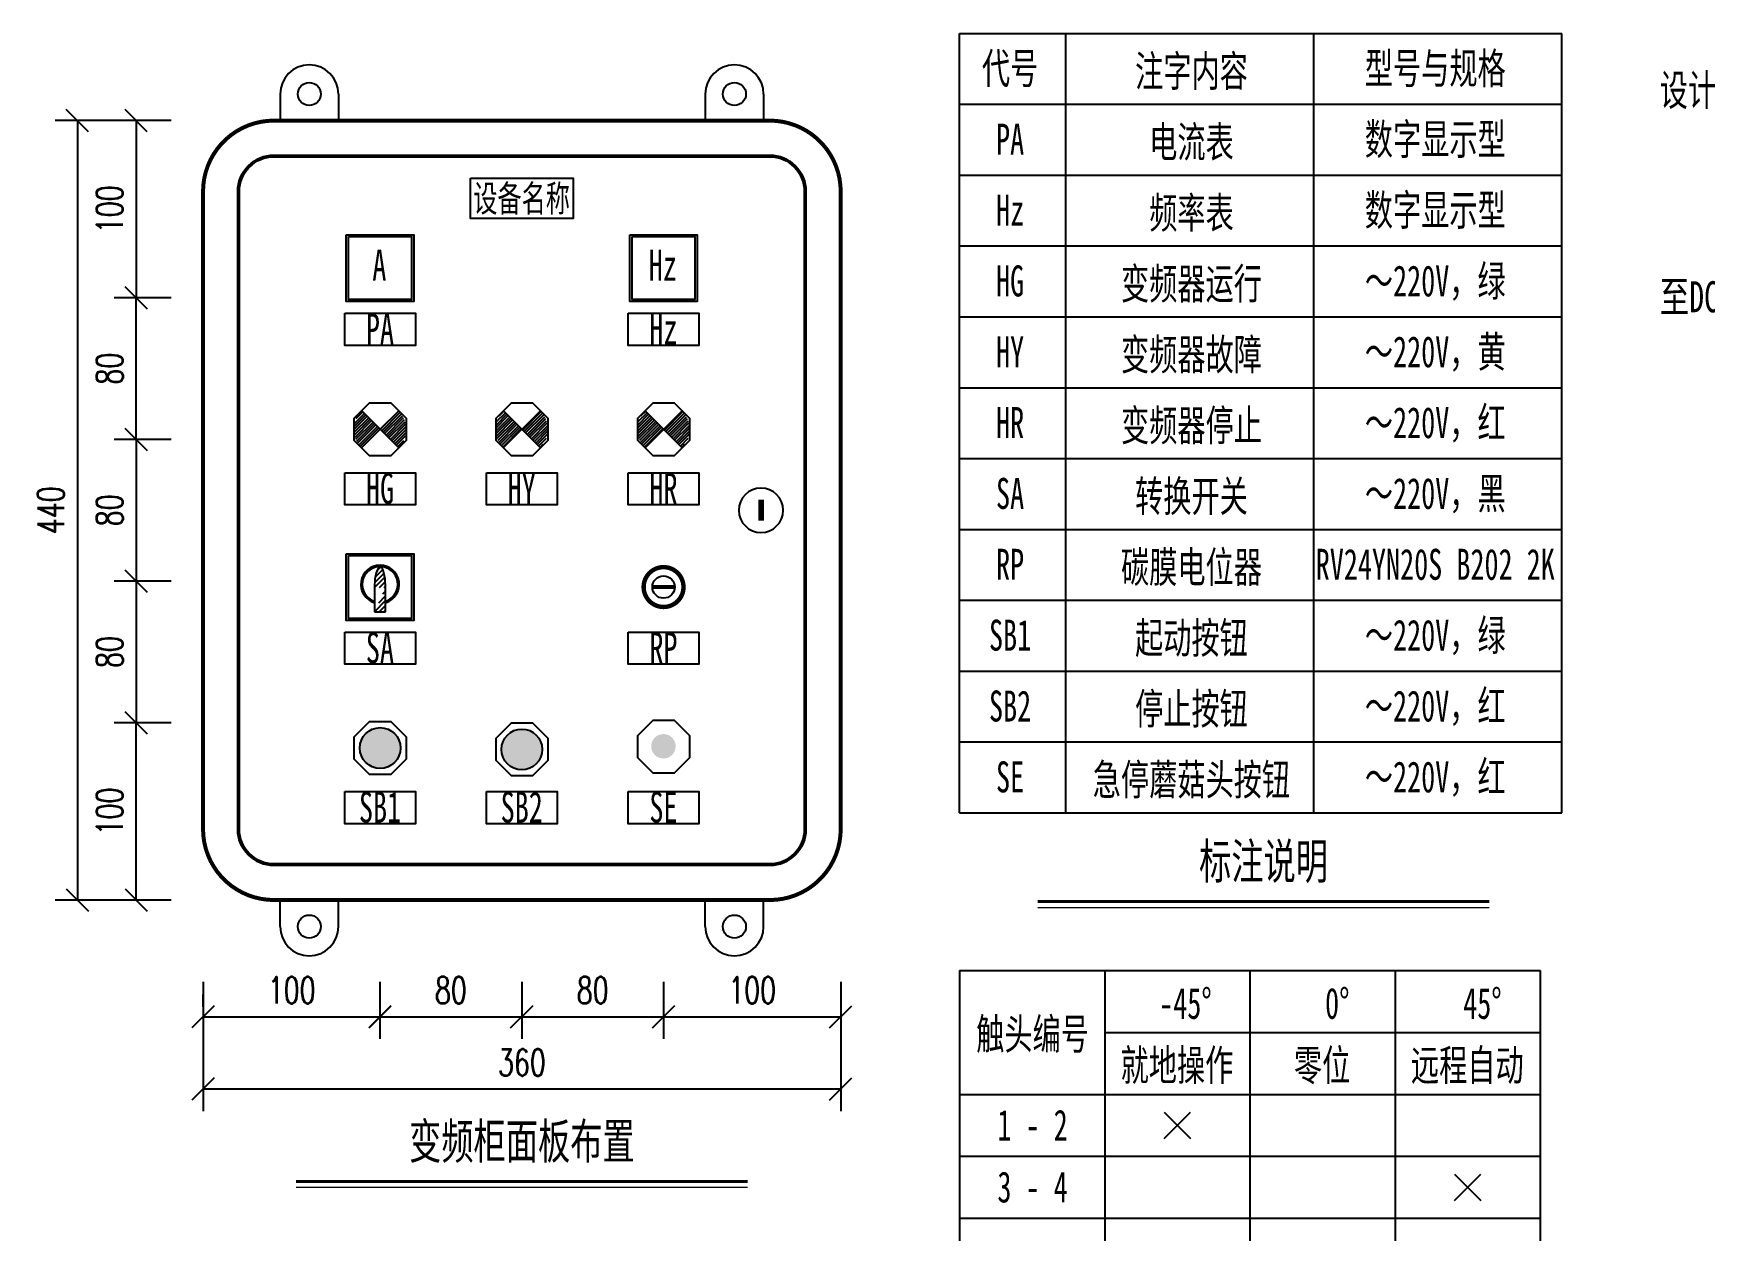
# Model space of a CAD drawing. Header units: millimetres. Extents: x 257344 to 1270023, y 272924 to 540726.
# Drawn here: x 510657 to 529526, y 464473 to 477990 of the extents above; entities that cross this region are included whole.
import ezdxf
from ezdxf.enums import TextEntityAlignment as Align

# ---------------------------------------------------------------- set-up
doc = ezdxf.new("R2010")
doc.units = ezdxf.units.MM
doc.linetypes.add('接地线', pattern=[1460, 500, 500, -200, 60, -200])
for name, color, linetype in [('1', 7, 'Continuous'), ('4', 1, 'Continuous'), ('文字', 7, 'Continuous'), ('标注-照明', 7, 'Continuous'), ('电气-接地设计-接地线', 3, '接地线')]:
    doc.layers.add(name, color=color, linetype=linetype)
doc.layers.add('CAXA0层', color=7, linetype='Continuous', lineweight=25)
doc.layers.add('SW', color=8, linetype='Continuous', lineweight=20)
doc.styles.add('DIM_FONT', font='txt.shx', dxfattribs={"width": 0.7, "bigfont": 'hzdx.shx'})
doc.styles.add('标准', font='', dxfattribs={"width": 0.667})
doc.styles.get('标准').set_extended_font_data('NSimSun')
doc.dimstyles.new('副本 DIM20', dxfattribs={"dimtxt": 300, "dimasz": 2, "dimexe": 250, "dimexo": 300, "dimgap": 150, "dimtad": 1, "dimdec": 4, "dimlfac": 0.05, "dimzin": 0, "dimdsep": 46, "dimtxsty": 'DIM_FONT', "dimblk1": '_DIMX', "dimblk2": '_DIMX', "dimsah": 1, "dimcen": 0.09, "dimadec": 0, "dimazin": 0, "dimtfac": 1, "dimtdec": 4, "dimtix": 1, "dimtmove": 2, "dimatfit": 3, "dimldrblk": '_DIMX', "dimfxl": 250, "dimtolj": 1, "dimtzin": 0, "dimarcsym": 0})

# ---------------------------------------------------------------- blocks, each defined once
blk = doc.blocks.new('_Oblique')
at = {"color": 0, "linetype": 'ByBlock', "lineweight": -2}
blk.add_line((-0.5, -0.5), (0.5, 0.5), dxfattribs=at)
blk = doc.blocks.new('*D70')
at = {"layer": '1', "color": 3, "linetype": 'ByBlock', "lineweight": -2}
for p, q in [((512213, 473405), (511567, 473405)), ((511817, 473405), (511817, 471805)), ((512213, 471805), (511567, 471805))]:
    blk.add_line(p, q, dxfattribs=at)
at = {"layer": 'Defpoints', "color": 0, "linetype": 'ByBlock'}
for p in [(512513, 473405), (511817, 471805), (512513, 471805)]:
    blk.add_point(p, dxfattribs=at)
at = {"layer": '1', "color": 3, "linetype": 'ByBlock', "lineweight": -2, "xscale": 250, "yscale": 250, "zscale": 250}
for p, rotation in [((511817, 473405), 90), ((511817, 471805), 270)]:
    blk.add_blockref('_Oblique', p, dxfattribs=dict(at, rotation=rotation))
at = {"layer": '1', "color": 7, "linetype": 'ByBlock', "insert": (511517, 472605), "char_height": 300, "attachment_point": 5, "rotation": 90, "style": 'DIM_FONT'}
blk.add_mtext('\\A1;80', dxfattribs=at)
blk = doc.blocks.new('_DIMX')
blk.add_line((-150, 0), (150, 0))
at = {"const_width": 50}
blk.add_lwpolyline([(-70, -70), (70, 70)], dxfattribs=at)
blk = doc.blocks.new('*D71')
at = {"layer": '1', "color": 3, "linetype": 'ByBlock', "lineweight": -2}
for p, q in [((511890, 477005), (510903, 477005)), ((511153, 477005), (511153, 468205)), ((511890, 468205), (510903, 468205))]:
    blk.add_line(p, q, dxfattribs=at)
at = {"layer": 'Defpoints', "color": 0, "linetype": 'ByBlock'}
for p in [(512190, 477005), (511153, 468205), (512190, 468205)]:
    blk.add_point(p, dxfattribs=at)
at = {"layer": '1', "color": 3, "linetype": 'ByBlock', "lineweight": -2, "xscale": 250, "yscale": 250, "zscale": 250}
for p, rotation in [((511153, 477005), 90), ((511153, 468205), 270)]:
    blk.add_blockref('_Oblique', p, dxfattribs=dict(at, rotation=rotation))
at = {"layer": '1', "color": 7, "linetype": 'ByBlock', "insert": (510853, 472605), "char_height": 300, "attachment_point": 5, "rotation": 90, "style": 'DIM_FONT'}
blk.add_mtext('\\A1;440', dxfattribs=at)
blk = doc.blocks.new('*D72')
at = {"layer": '1', "color": 3, "linetype": 'ByBlock', "lineweight": -2}
for p, q in [((512213, 477005), (511567, 477005)), ((511817, 477005), (511817, 475005)), ((512213, 475005), (511567, 475005))]:
    blk.add_line(p, q, dxfattribs=at)
at = {"layer": 'Defpoints', "color": 0, "linetype": 'ByBlock'}
for p in [(512513, 477005), (511817, 475005), (512513, 475005)]:
    blk.add_point(p, dxfattribs=at)
at = {"layer": '1', "color": 3, "linetype": 'ByBlock', "lineweight": -2, "xscale": 250, "yscale": 250, "zscale": 250}
for p, rotation in [((511817, 477005), 90), ((511817, 475005), 270)]:
    blk.add_blockref('_Oblique', p, dxfattribs=dict(at, rotation=rotation))
at = {"layer": '1', "color": 7, "linetype": 'ByBlock', "insert": (511517, 476005), "char_height": 300, "attachment_point": 5, "rotation": 90, "style": 'DIM_FONT'}
blk.add_mtext('\\A1;100', dxfattribs=at)
blk = doc.blocks.new('*D73')
at = {"layer": '1', "color": 3, "linetype": 'ByBlock', "lineweight": -2}
for p, q in [((512058, 475005), (511567, 475005)), ((511817, 473405), (511817, 475005)), ((511996, 473405), (511567, 473405))]:
    blk.add_line(p, q, dxfattribs=at)
at = {"layer": 'Defpoints', "color": 0, "linetype": 'ByBlock'}
for p in [(511817, 475005), (512358, 475005), (512296, 473405)]:
    blk.add_point(p, dxfattribs=at)
at = {"layer": '1', "color": 3, "linetype": 'ByBlock', "lineweight": -2, "xscale": 250, "yscale": 250, "zscale": 250}
for p, rotation in [((511817, 475005), 90), ((511817, 473405), 270)]:
    blk.add_blockref('_Oblique', p, dxfattribs=dict(at, rotation=rotation))
at = {"layer": '1', "color": 7, "linetype": 'ByBlock', "insert": (511517, 474205), "char_height": 300, "attachment_point": 5, "rotation": 90, "style": 'DIM_FONT'}
blk.add_mtext('\\A1;80', dxfattribs=at)
blk = doc.blocks.new('*D74')
at = {"layer": '1', "color": 3, "linetype": 'ByBlock', "lineweight": -2}
for p, q in [((516170, 467283), (516170, 466637)), ((517772, 467283), (517772, 466637)), ((516170, 466887), (517772, 466887))]:
    blk.add_line(p, q, dxfattribs=at)
at = {"layer": 'Defpoints', "color": 0, "linetype": 'ByBlock'}
for p in [(516170, 467583), (517772, 467583), (517772, 466887)]:
    blk.add_point(p, dxfattribs=at)
at = {"layer": '1', "color": 3, "linetype": 'ByBlock', "lineweight": -2, "xscale": 250, "yscale": 250, "zscale": 250, "rotation": 180}
blk.add_blockref('_Oblique', (516170, 466887), dxfattribs=at)
at = {"layer": '1', "color": 3, "linetype": 'ByBlock', "lineweight": -2, "xscale": 250, "yscale": 250, "zscale": 250}
blk.add_blockref('_Oblique', (517772, 466887), dxfattribs=at)
at = {"layer": '1', "color": 7, "linetype": 'ByBlock', "insert": (516971, 467187), "char_height": 300, "attachment_point": 5, "style": 'DIM_FONT'}
blk.add_mtext('\\A1;80', dxfattribs=at)
blk = doc.blocks.new('*D75')
at = {"layer": '1', "color": 3, "linetype": 'ByBlock', "lineweight": -2}
for p, q in [((517772, 467283), (517772, 466637)), ((519772, 467283), (519772, 466637)), ((517772, 466887), (519772, 466887))]:
    blk.add_line(p, q, dxfattribs=at)
at = {"layer": 'Defpoints', "color": 0, "linetype": 'ByBlock'}
for p in [(517772, 467583), (519772, 467583), (519772, 466887)]:
    blk.add_point(p, dxfattribs=at)
at = {"layer": '1', "color": 3, "linetype": 'ByBlock', "lineweight": -2, "xscale": 250, "yscale": 250, "zscale": 250, "rotation": 180}
blk.add_blockref('_Oblique', (517772, 466887), dxfattribs=at)
at = {"layer": '1', "color": 3, "linetype": 'ByBlock', "lineweight": -2, "xscale": 250, "yscale": 250, "zscale": 250}
blk.add_blockref('_Oblique', (519772, 466887), dxfattribs=at)
at = {"layer": '1', "color": 7, "linetype": 'ByBlock', "insert": (518772, 467187), "char_height": 300, "attachment_point": 5, "style": 'DIM_FONT'}
blk.add_mtext('\\A1;100', dxfattribs=at)
blk = doc.blocks.new('*D76')
at = {"layer": '1', "color": 3, "linetype": 'ByBlock', "lineweight": -2}
for p, q in [((512572, 467283), (512572, 465822)), ((519772, 467283), (519772, 465822)), ((512572, 466072), (519772, 466072))]:
    blk.add_line(p, q, dxfattribs=at)
at = {"layer": 'Defpoints', "color": 0, "linetype": 'ByBlock'}
for p in [(512572, 467583), (519772, 467583), (519772, 466072)]:
    blk.add_point(p, dxfattribs=at)
at = {"layer": '1', "color": 3, "linetype": 'ByBlock', "lineweight": -2, "xscale": 250, "yscale": 250, "zscale": 250, "rotation": 180}
blk.add_blockref('_Oblique', (512572, 466072), dxfattribs=at)
at = {"layer": '1', "color": 3, "linetype": 'ByBlock', "lineweight": -2, "xscale": 250, "yscale": 250, "zscale": 250}
blk.add_blockref('_Oblique', (519772, 466072), dxfattribs=at)
at = {"layer": '1', "color": 7, "linetype": 'ByBlock', "insert": (516172, 466372), "char_height": 300, "attachment_point": 5, "style": 'DIM_FONT'}
blk.add_mtext('\\A1;360', dxfattribs=at)
blk = doc.blocks.new('*D77')
at = {"layer": '1', "color": 3, "linetype": 'ByBlock', "lineweight": -2}
for p, q in [((512213, 470205), (511567, 470205)), ((511817, 468205), (511817, 470205)), ((512213, 468205), (511567, 468205))]:
    blk.add_line(p, q, dxfattribs=at)
at = {"layer": 'Defpoints', "color": 0, "linetype": 'ByBlock'}
for p in [(511817, 470205), (512513, 470205), (512513, 468205)]:
    blk.add_point(p, dxfattribs=at)
at = {"layer": '1', "color": 3, "linetype": 'ByBlock', "lineweight": -2, "xscale": 250, "yscale": 250, "zscale": 250}
for p, rotation in [((511817, 470205), 90), ((511817, 468205), 270)]:
    blk.add_blockref('_Oblique', p, dxfattribs=dict(at, rotation=rotation))
at = {"layer": '1', "color": 7, "linetype": 'ByBlock', "insert": (511517, 469205), "char_height": 300, "attachment_point": 5, "rotation": 90, "style": 'DIM_FONT'}
blk.add_mtext('\\A1;100', dxfattribs=at)
blk = doc.blocks.new('*D78')
at = {"layer": '1', "color": 3, "linetype": 'ByBlock', "lineweight": -2}
for p, q in [((511996, 471805), (511567, 471805)), ((511817, 471805), (511817, 470205)), ((512058, 470205), (511567, 470205))]:
    blk.add_line(p, q, dxfattribs=at)
at = {"layer": 'Defpoints', "color": 0, "linetype": 'ByBlock'}
for p in [(512296, 471805), (511817, 470205), (512358, 470205)]:
    blk.add_point(p, dxfattribs=at)
at = {"layer": '1', "color": 3, "linetype": 'ByBlock', "lineweight": -2, "xscale": 250, "yscale": 250, "zscale": 250}
for p, rotation in [((511817, 471805), 90), ((511817, 470205), 270)]:
    blk.add_blockref('_Oblique', p, dxfattribs=dict(at, rotation=rotation))
at = {"layer": '1', "color": 7, "linetype": 'ByBlock', "insert": (511517, 471005), "char_height": 300, "attachment_point": 5, "rotation": 90, "style": 'DIM_FONT'}
blk.add_mtext('\\A1;80', dxfattribs=at)
blk = doc.blocks.new('*D79')
at = {"layer": '1', "color": 3, "linetype": 'ByBlock', "lineweight": -2}
for p, q in [((512572, 466999), (512572, 467137)), ((514572, 466999), (514572, 467137)), ((512572, 466887), (514572, 466887))]:
    blk.add_line(p, q, dxfattribs=at)
at = {"layer": 'Defpoints', "color": 0, "linetype": 'ByBlock'}
for p in [(514572, 466887), (512572, 466699), (514572, 466699)]:
    blk.add_point(p, dxfattribs=at)
at = {"layer": '1', "color": 3, "linetype": 'ByBlock', "lineweight": -2, "xscale": 250, "yscale": 250, "zscale": 250, "rotation": 180}
blk.add_blockref('_Oblique', (512572, 466887), dxfattribs=at)
at = {"layer": '1', "color": 3, "linetype": 'ByBlock', "lineweight": -2, "xscale": 250, "yscale": 250, "zscale": 250}
blk.add_blockref('_Oblique', (514572, 466887), dxfattribs=at)
at = {"layer": '1', "color": 7, "linetype": 'ByBlock', "insert": (513572, 467187), "char_height": 300, "attachment_point": 5, "style": 'DIM_FONT'}
blk.add_mtext('\\A1;100', dxfattribs=at)
blk = doc.blocks.new('*D80')
at = {"layer": '1', "color": 3, "linetype": 'ByBlock', "lineweight": -2}
for p, q in [((514569, 467283), (514569, 466637)), ((516170, 467283), (516170, 466637)), ((514569, 466887), (516170, 466887))]:
    blk.add_line(p, q, dxfattribs=at)
at = {"layer": 'Defpoints', "color": 0, "linetype": 'ByBlock'}
for p in [(514569, 467583), (516170, 467583), (516170, 466887)]:
    blk.add_point(p, dxfattribs=at)
at = {"layer": '1', "color": 3, "linetype": 'ByBlock', "lineweight": -2, "xscale": 250, "yscale": 250, "zscale": 250, "rotation": 180}
blk.add_blockref('_Oblique', (514569, 466887), dxfattribs=at)
at = {"layer": '1', "color": 3, "linetype": 'ByBlock', "lineweight": -2, "xscale": 250, "yscale": 250, "zscale": 250}
blk.add_blockref('_Oblique', (516170, 466887), dxfattribs=at)
at = {"layer": '1', "color": 7, "linetype": 'ByBlock', "insert": (515370, 467187), "char_height": 300, "attachment_point": 5, "style": 'DIM_FONT'}
blk.add_mtext('\\A1;80', dxfattribs=at)

msp = doc.modelspace()

# ---------------------------------------------------------------- hatches: boundary and pattern name
at = {"linetype": 'ByBlock', "lineweight": 25}
h = msp.add_hatch(dxfattribs=at)
h.set_pattern_fill('ANSI31', color=3, scale=184.8, style=0)
h.set_pattern_definition([(45, (-49830.593, 475716.18), (-16.3341666, 16.3341666), [])])
h.paths.add_polyline_path([(514571.76665, 473521.21963), (514362.86297, 473730.47047, 0.1991281417), (514276.08665, 473521.21963, 0.1986966109), (514362.51581, 473312.31595)])
h.paths.add_polyline_path([(514781.01749, 473730.12331), (514571.76665, 473521.21963), (514780.67033, 473311.96879, 0.1991281417), (514867.44665, 473521.21963, 0.1986966109)])
h = msp.add_hatch(dxfattribs=at)
h.set_pattern_fill('ANSI31', color=2, scale=184.8, style=0)
h.set_pattern_definition([(45, (-46840.795, 475716.18), (-16.3341666, 16.3341666), [])])
h.paths.add_polyline_path([(516171.7122, 473521.21963), (515962.80852, 473730.47047, 0.1991281417), (515876.0322, 473521.21963, 0.1986966109), (515962.46136, 473312.31595)])
h.paths.add_polyline_path([(516380.96304, 473730.12331), (516171.7122, 473521.21963), (516380.61588, 473311.96879, 0.1991281417), (516467.3922, 473521.21963, 0.1986966109)])
h = msp.add_hatch(dxfattribs=at)
h.set_pattern_fill('ANSI31', color=1, scale=184.8, style=0)
h.set_pattern_definition([(45, (-45240.74, 475716.18), (-16.3341666, 16.3341666), [])])
h.paths.add_polyline_path([(517771.76665, 473521.21963), (517562.86297, 473730.47047, 0.1991281417), (517476.08665, 473521.21963, 0.1986966109), (517562.51581, 473312.31595)])
h.paths.add_polyline_path([(517981.01749, 473730.12331), (517771.76665, 473521.21963), (517980.67033, 473311.96879, 0.1991281417), (518067.44665, 473521.21963, 0.1986966109)])
at = {"layer": '文字', "linetype": 'ByBlock', "ltscale": 0.2}
h = msp.add_hatch(dxfattribs=at)
h.set_pattern_fill('ANSI31', color=0, scale=308, style=0)
h.set_pattern_definition([(45, (-2849532.827, 1844709.47), (-27.22361108, 27.22361108), [])])
edge = h.paths.add_edge_path()
edge.add_line((514632.71624, 471458.09026), (514632.71624, 471733.38828))
edge.add_line((514508.01314, 471733.3878), (514508.01314, 471458.09026))
edge.add_arc((513736.33178, 471733.3878), 896.38446, 359.999999998, 366.231131725)
edge.add_arc((514152.15388, 471778.78915), 478.09114, 6.231131717, 14.766974326)
edge.add_arc((514411.04663, 471847.03195), 210.3552, 14.766974338, 32.471625257)
edge.add_arc((514570.36469, 471948.41786), 21.51308, 32.471625271, 90.000000016)
edge.add_arc((514570.36469, 471948.41786), 21.51308, 90.000000007, 147.528374752)
edge.add_arc((514729.68275, 471847.03195), 210.3552, 147.528374742, 165.233025662)
edge.add_arc((514988.5755, 471778.78915), 478.09114, 165.233025662, 173.76886827)
edge.add_arc((515404.3976, 471733.3878), 896.38446, 173.768868275, 180.000000001)
edge.add_line((514508.01314, 471458.09026), (514632.71624, 471458.09026))
at = {"layer": '电气-接地设计-接地线', "linetype": 'ByBlock', "ltscale": 0.2}
h = msp.add_hatch(color=3, dxfattribs=at)
edge = h.paths.add_edge_path()
edge.add_arc((514571.76665, 469921.21448), 230.34819, 0, 360)
h = msp.add_hatch(color=1, dxfattribs=at)
edge = h.paths.add_edge_path()
edge.add_arc((516171.7122, 469905.69688), 230.34819, 0, 360)
h = msp.add_hatch(color=1, dxfattribs=at)
edge = h.paths.add_edge_path()
edge.add_arc((517770.37379, 469941.21293), 138.20891, 0, 360)

# ---------------------------------------------------------------- linework, layer by layer
at = {"color": 3, "linetype": 'ByBlock', "lineweight": 25}
for p, q in [((514781.01749, 473730.12331), (514362.51581, 473312.31595)), ((514780.67033, 473311.96879), (514362.86297, 473730.47047))]:
    msp.add_line(p, q, dxfattribs=at)
at = {"color": 2, "linetype": 'ByBlock', "lineweight": 25}
for p, q in [((516380.96304, 473730.12331), (515962.46136, 473312.31595)), ((516380.61588, 473311.96879), (515962.80852, 473730.47047))]:
    msp.add_line(p, q, dxfattribs=at)
at = {"color": 1, "linetype": 'ByBlock', "lineweight": 25}
for p, q in [((517981.01749, 473730.12331), (517562.51581, 473312.31595)), ((517980.67033, 473311.96879), (517562.86297, 473730.47047))]:
    msp.add_line(p, q, dxfattribs=at)
at = {"color": 0, "linetype": 'ByBlock', "lineweight": 25}
for p, q in [((514508.01314, 471733.3878), (514508.01314, 471458.09026)), ((514632.71624, 471458.09026), (514632.71624, 471733.38828)), ((514508.01314, 471458.09026), (514632.71624, 471458.09026))]:
    msp.add_line(p, q, dxfattribs=at)
at = {"color": 252, "linetype": 'ByBlock', "lineweight": 50}
for points in [[(513371.76665, 476605.38486, 0.4142135624), (512971.76665, 476205.38486)], [(519371.76665, 476205.38486, 0.4142135624), (518971.76665, 476605.38486)], [(512971.76665, 469005.38486, 0.4142135624), (513371.76665, 468605.38486)], [(518971.76665, 468605.38486, 0.4142135624), (519371.76665, 469005.38486)]]:
    msp.add_lwpolyline(points, format="xyb", dxfattribs=at)
for points in [[(513371.76665, 476605.38486), (518971.76665, 476605.38486)], [(512971.76665, 469005.38486), (512971.76665, 476205.38486)], [(519371.76665, 476205.38486), (519371.76665, 469005.38486)], [(518971.76665, 468605.38486), (513371.76665, 468605.38486)]]:
    msp.add_lwpolyline(points, dxfattribs=at)
at = {"color": 0, "linetype": 'ByBlock', "lineweight": 25}
for points in [[(515592.1337, 476355.38486), (516751.3996, 476355.38486), (516751.3996, 475899.35877), (515592.1337, 475899.35877)], [(514172.70266, 474829.91), (514970.83064, 474829.91), (514970.83064, 474467.09024), (514172.70266, 474467.09024)], [(517372.70266, 474829.91257), (518170.83064, 474829.91257), (518170.83064, 474467.09282), (517372.70266, 474467.09282)], [(514172.70266, 473029.91), (514970.83064, 473029.91), (514970.83064, 472667.09024), (514172.70266, 472667.09024)], [(515772.64821, 473029.91), (516570.77619, 473029.91), (516570.77619, 472667.09024), (515772.64821, 472667.09024)], [(517372.70266, 473029.91), (518170.83064, 473029.91), (518170.83064, 472667.09024), (517372.70266, 472667.09024)], [(514189.19143, 472115.14833), (514951.62603, 472115.14833), (514951.62603, 471362.87641), (514189.19143, 471362.87641)], [(514172.70266, 471229.91), (514970.83064, 471229.91), (514970.83064, 470867.09024), (514172.70266, 470867.09024)], [(517372.70266, 471229.91257), (518170.83064, 471229.91257), (518170.83064, 470867.09282), (517372.70266, 470867.09282)], [(514172.70266, 469429.91), (514970.83064, 469429.91), (514970.83064, 469067.09024), (514172.70266, 469067.09024)], [(515772.64821, 469429.91257), (516570.77619, 469429.91257), (516570.77619, 469067.09282), (515772.64821, 469067.09282)], [(517372.70266, 469429.91257), (518170.83064, 469429.91257), (518170.83064, 469067.09282), (517372.70266, 469067.09282)]]:
    msp.add_lwpolyline(points, close=True, dxfattribs=at)
at = {"color": 6, "linetype": 'ByBlock', "lineweight": 25}
for points in [[(514189.19143, 475715.14833), (514951.62603, 475715.14833), (514951.62603, 474962.87641), (514189.19143, 474962.87641)], [(517389.19143, 475715.1509), (518151.62603, 475715.1509), (518151.62603, 474962.87898), (517389.19143, 474962.87898)]]:
    msp.add_lwpolyline(points, close=True, dxfattribs=at)
at = {"color": 3, "linetype": 'ByBlock', "lineweight": 25}
msp.add_lwpolyline([(514449.29198, 473816.89963), (514276.08665, 473643.69429), (514276.08665, 473398.74496), (514449.29198, 473225.53963), (514694.24132, 473225.53963), (514867.44665, 473398.74496), (514867.44665, 473643.69429), (514694.24132, 473816.89963)], close=True, dxfattribs=at)
at = {"color": 2, "linetype": 'ByBlock', "lineweight": 25}
msp.add_lwpolyline([(516049.23753, 473816.89963), (515876.0322, 473643.69429), (515876.0322, 473398.74496), (516049.23753, 473225.53963), (516294.18686, 473225.53963), (516467.3922, 473398.74496), (516467.3922, 473643.69429), (516294.18686, 473816.89963)], close=True, dxfattribs=at)
at = {"color": 1, "linetype": 'ByBlock', "lineweight": 25}
msp.add_lwpolyline([(517649.29198, 473816.89963), (517476.08665, 473643.69429), (517476.08665, 473398.74496), (517649.29198, 473225.53963), (517894.24132, 473225.53963), (518067.44665, 473398.74496), (518067.44665, 473643.69429), (517894.24132, 473816.89963)], close=True, dxfattribs=at)
at = {"color": 3, "linetype": 'ByBlock', "const_width": 64}
msp.add_lwpolyline([(518872.02291, 472725.20552), (518872.02291, 472489.24122)], dxfattribs=at)
at = {"color": 0, "linetype": 'ByBlock', "lineweight": 25}
msp.add_lwpolyline([(514632.71624, 471733.3878), (514627.42053, 471830.68093), (514614.4539, 471900.64906, 0.077405152), (514588.51436, 471959.96784), (514570.36469, 471969.93094), (514552.21503, 471959.96784), (514526.27549, 471900.64906, 0.0372618705), (514513.30886, 471830.68093), (514508.01314, 471733.3878)], format="xyb", dxfattribs=at)
at = {"linetype": 'ByBlock', "lineweight": 25}
for points in [[(517649.29198, 470232.41981), (517476.08665, 470059.21447), (517476.08665, 469814.26514), (517649.29198, 469641.05981), (517894.24132, 469641.05981), (518067.44665, 469814.26514), (518067.44665, 470059.21447), (517894.24132, 470232.41981)], [(514449.29198, 470216.89706), (514276.08665, 470043.69172), (514276.08665, 469798.74239), (514449.29198, 469625.53706), (514694.24132, 469625.53706), (514867.44665, 469798.74239), (514867.44665, 470043.69172), (514694.24132, 470216.89706)], [(516049.23753, 470201.37945), (515876.0322, 470028.17411), (515876.0322, 469783.22478), (516049.23753, 469610.01945), (516294.18686, 469610.01945), (516467.3922, 469783.22478), (516467.3922, 470028.17411), (516294.18686, 470201.37945)]]:
    msp.add_lwpolyline(points, close=True, dxfattribs=at)
at = {"color": 3, "linetype": 'ByBlock'}
for start, end in [(90, 270), (270, 90)]:
    msp.add_arc((518871.76665, 472605.38486), 250, start, end, dxfattribs=at)
at = {"color": 0, "linetype": 'ByBlock', "lineweight": 25}
for radius, start, end in [(216.4831, 286.73947867, 253.26052133), (200.7336, 288.09650246, 251.90349754)]:
    msp.add_arc((514570.36469, 471769.19733), radius, start, end, dxfattribs=at)
at = {"layer": '1', "color": 3, "const_width": 50}
msp.add_lwpolyline([(517546.76665, 471739.01237, 1), (517996.76665, 471739.01237, 1)], format="xyb", close=True, dxfattribs=at)
at = {"layer": '1', "color": 3, "const_width": 45}
msp.add_lwpolyline([(517645.62107, 471739.01237), (517897.91223, 471739.01237)], dxfattribs=at)
at = {"layer": '1', "color": 3}
msp.add_circle((517771.76665, 471739.01237), 126.14558, dxfattribs=at)
at = {"layer": '4', "color": 0, "linetype": 'ByBlock'}
for p, q in [((513441.76665, 477305.38486), (513441.76665, 477005.38486)), ((514101.76665, 477305.38486), (514101.76665, 477005.38486)), ((518241.76665, 477305.38486), (518241.76665, 477005.38486)), ((518901.76665, 477305.38486), (518901.76665, 477005.38486)), ((513441.76665, 467905.38486), (513441.76665, 468205.38486)), ((514101.76665, 467905.38486), (514101.76665, 468205.38486)), ((518241.76665, 467905.38486), (518241.76665, 468205.38486)), ((518901.76665, 467905.38486), (518901.76665, 468205.38486))]:
    msp.add_line(p, q, dxfattribs=at)
at = {"layer": '4', "color": 0, "linetype": 'ByBlock', "const_width": 45}
for points in [[(513371.76665, 477005.38486, 0.4142135624), (512571.76665, 476205.38486)], [(519771.76665, 476205.38486, 0.4142135624), (518971.76665, 477005.38486)], [(512571.76665, 469005.38486, 0.4142135624), (513371.76665, 468205.38486)], [(518971.76665, 468205.38486, 0.4142135624), (519771.76665, 469005.38486)]]:
    msp.add_lwpolyline(points, format="xyb", dxfattribs=at)
for points in [[(513371.76665, 477005.38486), (518971.76665, 477005.38486)], [(512571.76665, 469005.38486), (512571.76665, 476205.38486)], [(519771.76665, 476205.38486), (519771.76665, 469005.38486)], [(518971.76665, 468205.38486), (513371.76665, 468205.38486)]]:
    msp.add_lwpolyline(points, dxfattribs=at)
at = {"layer": '4', "color": 0, "linetype": 'ByBlock'}
for centre in [(513771.76665, 477305.38486), (518571.76665, 477305.38486), (513771.76665, 467905.38486), (518571.76665, 467905.38486)]:
    msp.add_circle(centre, 130, dxfattribs=at)
for centre, start, end in [((513771.76665, 477305.38486), 0, 180), ((518571.76665, 477305.38486), 0, 180), ((513771.76665, 467905.38486), 180, 0), ((518571.76665, 467905.38486), 180, 0)]:
    msp.add_arc(centre, 330, start, end, dxfattribs=at)
at = {"layer": 'CAXA0层', "color": 2, "linetype": 'ByBlock', "lineweight": 40}
for p, q in [((521997.43634, 468188.12924), (527095.58163, 468188.12924)), ((513622.92174, 465027.7379), (518721.06703, 465027.7379))]:
    msp.add_line(p, q, dxfattribs=at)
at = {"layer": 'CAXA0层', "color": 2, "linetype": 'ByBlock', "lineweight": 0}
for p, q in [((521997.43634, 468122.64631), (527095.58163, 468122.64631)), ((513622.92174, 464962.25497), (518721.06703, 464962.25497))]:
    msp.add_line(p, q, dxfattribs=at)
at = {"layer": 'SW', "color": 7, "linetype": 'ByBlock', "lineweight": 25}
for p, q in [((521113.09745, 477989.85788), (522313.09745, 477989.85788)), ((521113.09745, 477189.85788), (521113.09745, 477989.85788)), ((522313.09745, 477989.85788), (525113.09745, 477989.85788)), ((522313.09745, 477189.85788), (522313.09745, 477989.85788)), ((525113.09745, 477189.85788), (525113.09745, 477989.85788)), ((525113.09745, 477989.85788), (527913.09745, 477989.85788)), ((527913.09745, 477189.85788), (527913.09745, 477989.85788)), ((521113.09745, 477189.85788), (522313.09745, 477189.85788)), ((521113.09745, 476389.85788), (521113.09745, 477189.85788)), ((522313.09745, 477189.85788), (525113.09745, 477189.85788)), ((522313.09745, 476389.85788), (522313.09745, 477189.85788)), ((525113.09745, 476389.85788), (525113.09745, 477189.85788)), ((525113.09745, 477189.85788), (527913.09745, 477189.85788)), ((527913.09745, 476389.85788), (527913.09745, 477189.85788)), ((527913.09745, 476389.85788), (527913.09745, 477189.85788)), ((521113.09745, 476389.85788), (522313.09745, 476389.85788)), ((521113.09745, 475589.85788), (521113.09745, 476389.85788)), ((522313.09745, 476389.85788), (525113.09745, 476389.85788)), ((522313.09745, 475589.85788), (522313.09745, 476389.85788)), ((525113.09745, 476389.85788), (527913.09745, 476389.85788)), ((525113.09745, 475589.85788), (525113.09745, 476389.85788)), ((527913.09745, 475589.85788), (527913.09745, 476389.85788)), ((527913.09745, 475589.85788), (527913.09745, 476389.85788)), ((521113.09745, 474789.85788), (521113.09745, 475589.85788)), ((521113.09745, 475589.85788), (522313.09745, 475589.85788)), ((522313.09745, 474789.85788), (522313.09745, 475589.85788)), ((522313.09745, 475589.85788), (525113.09745, 475589.85788)), ((525113.09745, 474789.85788), (525113.09745, 475589.85788)), ((525113.09745, 475589.85788), (527913.09745, 475589.85788)), ((527913.09745, 474789.85788), (527913.09745, 475589.85788)), ((527913.09745, 474789.85788), (527913.09745, 475589.85788)), ((521113.09745, 474789.85788), (522313.09745, 474789.85788)), ((521113.09745, 473989.85788), (521113.09745, 474789.85788)), ((522313.09745, 474789.85788), (525113.09745, 474789.85788)), ((522313.09745, 473989.85788), (522313.09745, 474789.85788)), ((525113.09745, 473989.85788), (525113.09745, 474789.85788)), ((525113.09745, 474789.85788), (527913.09745, 474789.85788)), ((527913.09745, 473989.85788), (527913.09745, 474789.85788)), ((527913.09745, 473989.85788), (527913.09745, 474789.85788)), ((521113.09745, 473989.85788), (522313.09745, 473989.85788)), ((521113.09745, 473189.85788), (521113.09745, 473989.85788)), ((522313.09745, 473989.85788), (525113.09745, 473989.85788)), ((522313.09745, 473189.85788), (522313.09745, 473989.85788)), ((525113.09745, 473189.85788), (525113.09745, 473989.85788)), ((525113.09745, 473989.85788), (527913.09745, 473989.85788)), ((527913.09745, 473189.85788), (527913.09745, 473989.85788)), ((527913.09745, 473189.85788), (527913.09745, 473989.85788)), ((521113.09745, 473189.85788), (522313.09745, 473189.85788)), ((521113.09745, 472389.85788), (521113.09745, 473189.85788)), ((522313.09745, 473189.85788), (525113.09745, 473189.85788)), ((522313.09745, 472389.85788), (522313.09745, 473189.85788)), ((525113.09745, 472389.85788), (525113.09745, 473189.85788)), ((525113.09745, 473189.85788), (527913.09745, 473189.85788)), ((527913.09745, 472389.85788), (527913.09745, 473189.85788)), ((527913.09745, 472389.85788), (527913.09745, 473189.85788)), ((521113.09745, 472389.85788), (522313.09745, 472389.85788)), ((521113.09745, 471589.85788), (521113.09745, 472389.85788)), ((522313.09745, 472389.85788), (525113.09745, 472389.85788)), ((522313.09745, 471589.85788), (522313.09745, 472389.85788)), ((525113.09745, 472389.85788), (527913.09745, 472389.85788)), ((525113.09745, 471589.85788), (525113.09745, 472389.85788)), ((527913.09745, 471589.85788), (527913.09745, 472389.85788)), ((527913.09745, 471589.85788), (527913.09745, 472389.85788)), ((521113.09745, 470789.85788), (521113.09745, 471589.85788)), ((521113.09745, 471589.85788), (522313.09745, 471589.85788)), ((522313.09745, 470789.85788), (522313.09745, 471589.85788)), ((522313.09745, 471589.85788), (525113.09745, 471589.85788)), ((525113.09745, 470789.85788), (525113.09745, 471589.85788)), ((525113.09745, 471589.85788), (527913.09745, 471589.85788)), ((527913.09745, 470789.85788), (527913.09745, 471589.85788)), ((527913.09745, 470789.85788), (527913.09745, 471589.85788)), ((521113.09745, 470789.85788), (522313.09745, 470789.85788)), ((521113.09745, 469989.85788), (521113.09745, 470789.85788)), ((522313.09745, 470789.85788), (525113.09745, 470789.85788)), ((522313.09745, 469989.85788), (522313.09745, 470789.85788)), ((525113.09745, 470789.85788), (527913.09745, 470789.85788)), ((525113.09745, 469989.85788), (525113.09745, 470789.85788)), ((527913.09745, 469989.85788), (527913.09745, 470789.85788)), ((521113.09745, 469989.85788), (522313.09745, 469989.85788)), ((521113.09745, 469189.85788), (521113.09745, 469989.85788)), ((522313.09745, 469989.85788), (525113.09745, 469989.85788)), ((522313.09745, 469189.85788), (522313.09745, 469989.85788)), ((525113.09745, 469989.85788), (527913.09745, 469989.85788)), ((525113.09745, 469189.85788), (525113.09745, 469989.85788)), ((527913.09745, 469189.85788), (527913.09745, 469989.85788)), ((527913.09745, 469189.85788), (527913.09745, 469989.85788)), ((521113.09745, 469189.85788), (522313.09745, 469189.85788)), ((522313.09745, 469189.85788), (525113.09745, 469189.85788)), ((525113.09745, 469189.85788), (527913.09745, 469189.85788)), ((521113.09745, 467407.7982), (527670.6245, 467407.7982)), ((521113.09745, 467407.7982), (521113.09745, 463218.7447)), ((522752.47922, 467407.7982), (522752.47922, 463218.7447)), ((524391.86098, 467407.7982), (524391.86098, 463218.7447)), ((526031.24274, 467407.7982), (526031.24274, 463218.7447)), ((527670.6245, 467407.7982), (527670.6245, 463218.7447)), ((522752.47922, 466709.62262), (527670.6245, 466709.62262)), ((521113.09745, 466011.44703), (527670.6245, 466011.44703)), ((523424.06469, 465808.71107), (523720.2755, 465512.50026)), ((523424.06469, 465512.50026), (523720.2755, 465808.71107)), ((521113.09745, 465313.27145), (527670.6245, 465313.27145)), ((526702.82821, 465110.53549), (526999.03903, 464814.32467)), ((526702.82821, 464814.32467), (526999.03903, 465110.53549)), ((521113.09745, 464615.09587), (527670.6245, 464615.09587))]:
    msp.add_line(p, q, dxfattribs=at)
at = {"layer": '标注-照明', "color": 6, "linetype": 'ByBlock'}
for points in [[(514215.54869, 475695.36571), (514925.18069, 475695.36571), (514925.18069, 474985.73371), (514215.54869, 474985.73371)], [(517415.54869, 475695.36828), (518125.18069, 475695.36828), (518125.18069, 474985.73628), (517415.54869, 474985.73628)]]:
    msp.add_lwpolyline(points, close=True, dxfattribs=at)
at = {"layer": '标注-照明', "color": 0, "linetype": 'ByBlock'}
msp.add_lwpolyline([(514215.54869, 472095.36571), (514925.18069, 472095.36571), (514925.18069, 471385.73371), (514215.54869, 471385.73371)], close=True, dxfattribs=at)
at = {"layer": '电气-接地设计-接地线', "color": 3, "linetype": 'ByBlock', "ltscale": 0.2}
msp.add_circle((514571.76665, 469921.21448), 230.34819, dxfattribs=at)
at = {"layer": '电气-接地设计-接地线', "color": 1, "linetype": 'ByBlock', "ltscale": 0.2}
msp.add_circle((516171.7122, 469905.69688), 230.34819, dxfattribs=at)

# ---------------------------------------------------------------- texts
at = {"layer": 'SW', "color": 7, "linetype": 'ByBlock', "lineweight": 25, "style": '标准', "width": 0.667}
for s, height, p in [('代号', 350, (521684.42644, 477420.77132)), ('注字内容', 350, (523732.36571, 477389.85788)), ('型号与规格', 350, (526485.2285, 477420.77132)), ('数字显示型', 350, (526485.2285, 476620.77132)), ('PA', 350, (521684.42644, 476620.77132)), ('电流表', 350, (523732.36571, 476589.85788)), ('设备名称', 300, (516168.90852, 475977.12236)), ('Hz', 350, (521684.42644, 475820.77132)), ('频率表', 350, (523732.36571, 475789.85788)), ('数字显示型', 350, (526485.2285, 475820.77132)), ('A', 350, (514562.61045, 475198.11627)), ('Hz', 350, (517762.61045, 475198.11884)), ('HG', 350, (521684.42644, 475020.77132)), ('变频器运行', 350, (523732.36571, 474989.85788)), ('～220V，绿', 350, (526485.2285, 475020.77132)), ('PA', 350, (514569.06182, 474479.28528)), ('Hz', 350, (517769.06182, 474479.28785)), ('HY', 350, (521684.42644, 474220.77132)), ('变频器故障', 350, (523732.36571, 474189.85788)), ('～220V，黄', 350, (526485.2285, 474220.77132)), ('～220V，红', 350, (526485.2285, 473420.77132)), ('HR', 350, (521684.42644, 473420.77132)), ('变频器停止', 350, (523732.36571, 473389.85788)), ('HG', 350, (514570.40873, 472679.28785)), ('HY', 350, (516170.35428, 472679.28785)), ('HR', 350, (517770.40873, 472679.28785)), ('SA', 350, (521684.42644, 472620.77132)), ('转换开关', 350, (523732.36571, 472589.85788)), ('～220V，黑', 350, (526485.2285, 472620.77132)), ('RP', 350, (521684.42644, 471820.77132)), ('碳膜电位器', 350, (523732.36571, 471789.85788)), ('RV24YN20S B202 2K', 350, (526485.2285, 471820.77132)), ('SB1', 350, (521684.42644, 471020.77132)), ('起动按钮', 350, (523732.36571, 470989.85788)), ('～220V，绿', 350, (526485.2285, 471020.77132)), ('SA', 350, (514569.06182, 470879.28528)), ('RP', 350, (517770.40873, 470879.28785)), ('～220V，红', 350, (526485.2285, 470220.77132)), ('SB2', 350, (521684.42644, 470220.77132)), ('停止按钮', 350, (523732.36571, 470189.85788)), ('SE', 350, (521684.42644, 469420.77132)), ('急停蘑菇头按钮', 350, (523732.36571, 469389.85788)), ('～220V，红', 350, (526485.2285, 469420.77132)), ('SB1', 350, (514570.40873, 469079.28528)), ('SB2', 350, (516170.35428, 469079.28785)), ('SE', 350, (517770.40873, 469079.28785)), ('-45°', 350, (523664.53887, 466863.86383)), ('0°', 350, (525379.18312, 466863.86383)), ('45°', 350, (527017.82999, 466863.86383)), ('触头编号', 350, (521938.30793, 466518.22162)), ('就地操作', 350, (523568.48938, 466165.68824)), ('零位', 350, (525207.87114, 466165.68824)), ('远程自动', 350, (526847.2529, 466165.68824)), ('1 - 2', 350, (521938.30793, 465488.91004)), ('3 - 4', 350, (521938.30793, 464790.73446))]:
    msp.add_text(s, height=height, dxfattribs=at).set_placement(p, align=Align.CENTER)
at = {"layer": 'SW', "color": 2, "linetype": 'ByBlock', "lineweight": 25, "style": '标准', "width": 0.667}
for s, p in [('标注说明', (524546.28125, 468443.14327)), ('变频柜面板布置', (516171.76665, 465282.75193))]:
    msp.add_text(s, height=400, dxfattribs=at).set_placement(p, align=Align.CENTER)
at = {"layer": 'SW', "color": 0, "linetype": 'ByBlock', "lineweight": 25, "insert": (529019.33884, 477525.51401), "char_height": 350, "width": 17631.4624727, "attachment_point": 1, "style": '标准'}
msp.add_mtext('设计说明：\\P{\\W0.7;    1、\\W0.667;\\C7;本型号按钮箱共有}2{\\C7;个，其代号详见电动机代号替换表。\\P\\W0.7;\\C0;    2、\\W0.667;\\C7;按钮箱采用聚碳酸酯材质，透明盖，加双层门双层板，防护等级IP54。\\W0.7;\\C0;\\P    3、本方案通过变频器I/O卡扩展一对模拟量输出口引至DCS显示频率和电流，亦可通过柜内增加分流器扩展模拟量引至DCS。\\P    4、\\W0.667;\\C7;输入滤波器、输入输出电抗器、操作面板、\\W0.7;\\C0;扩展I/O卡等附件由变频器厂家成套供货，并选择带涂层的PCB板\\W0.667;\\C7;。\\P\\W0.7;\\C0;    5、\\W0.667;\\C7;本控制原理图作为参考，电气设备成套商根据不同变频器型号进行深化设计。}', dxfattribs=at)

# ---------------------------------------------------------------- dimensions: what is measured, and where the dimension line sits
at = {"layer": '1', "color": 0, "linetype": 'ByBlock'}
for base, p1, p2, angle, picture, middle in [((511153.40079, 468205.38486), (512189.92562, 477005.38486), (512189.92562, 468205.38486), 90, '*D71', (510853.40079, 472605.38486)), ((511817.41326, 475005.38486), (512513.04259, 477005.38486), (512513.04259, 475005.38486), 90, '*D72', (511517.41326, 476005.38486)), ((511817.41326, 475005.38486), (512296.11001, 473405.38486), (512358.18762, 475005.38486), 90, '*D73', (511517.41326, 474205.38486)), ((511817.41326, 471805.38486), (512513.04259, 473405.38486), (512513.04259, 471805.38486), 90, '*D70', (511517.41326, 472605.38486)), ((511817.41326, 470205.38486), (512296.11001, 471805.38486), (512358.18762, 470205.38486), 270, '*D78', (511517.41326, 471005.38486)), ((511817.41326, 470205.38486), (512513.04259, 468205.38486), (512513.04259, 470205.38486), 270, '*D77', (511517.41326, 469205.38486))]:
    dim = msp.add_linear_dim(base=base, p1=p1, p2=p2, angle=angle, dimstyle='副本 DIM20', override={"dimasz": 250, "dimblk1": 'Oblique', "dimblk2": 'Oblique'}, dxfattribs=at)
    dim.commit()
    dim.dimension.update_dxf_attribs({"geometry": picture, "text_midpoint": middle})
for base, p1, p2, picture, middle in [((519771.76665, 466071.82971), (512571.76665, 467582.68739), (519771.76665, 467582.68739), '*D76', (516171.76665, 466371.82971)), ((516170.40873, 466887.05807), (514569.05081, 467582.68739), (516170.40873, 467582.68739), '*D80', (515369.72977, 467187.05807)), ((517771.76665, 466887.05807), (516170.40873, 467582.68739), (517771.76665, 467582.68739), '*D74', (516971.08769, 467187.05807)), ((519771.76665, 466887.05807), (517771.76665, 467582.68739), (519771.76665, 467582.68739), '*D75', (518771.76665, 467187.05807)), ((514571.76665, 466887.05807), (512571.76665, 466699.23688), (514571.76665, 466699.23688), '*D79', (513571.76665, 467187.05807))]:
    dim = msp.add_linear_dim(base=base, p1=p1, p2=p2, dimstyle='副本 DIM20', override={"dimasz": 250, "dimblk1": 'Oblique', "dimblk2": 'Oblique'}, dxfattribs=at)
    dim.commit()
    dim.dimension.update_dxf_attribs({"geometry": picture, "text_midpoint": middle})

doc.saveas('drawing.dxf')
